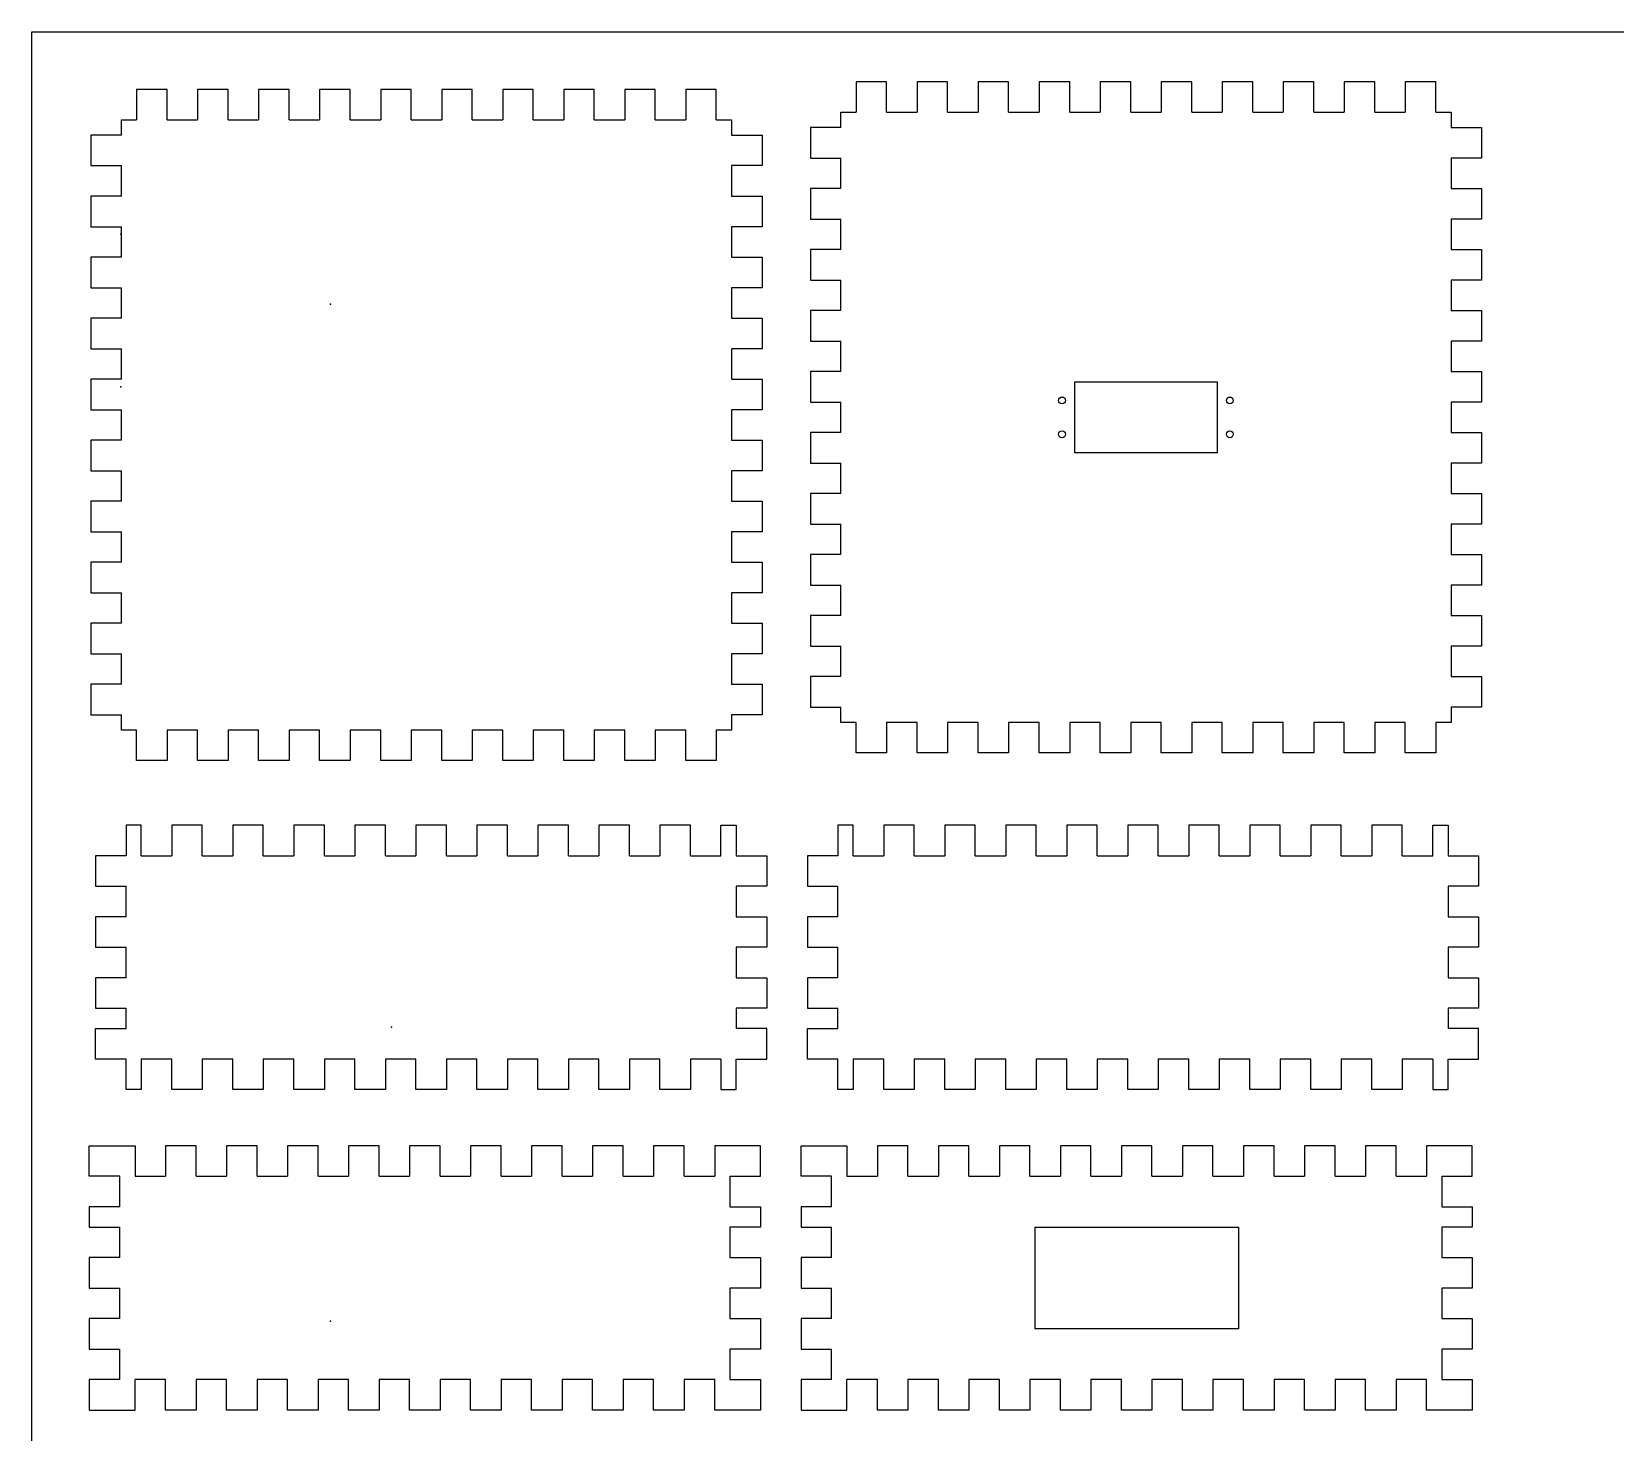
# Model space of a CAD drawing. Header units: centimetres. Extents: x -8.8 to 81.2, y -82 to 8.
# Drawn here: x -8.82 to 37.9, y -33.28 to 8.04 of the extents above; entities that cross this region are included whole.
import ezdxf

# ---------------------------------------------------------------- set-up
doc = ezdxf.new("R2010")
doc.units = ezdxf.units.CM
doc.header["$MEASUREMENT"] = 0
doc.layers.add('Placa 90x90 v5_Sketch1', color=7, linetype='Continuous')

msp = doc.modelspace()

# ---------------------------------------------------------------- linework, layer by layer
at = {"layer": 'Placa 90x90 v5_Sketch1'}
for p, q in [((-8.818, 8.04), (81.182, 8.04)), ((-8.818, -81.96), (-8.818, 8.04)), ((15.502, 6.562), (15.502, 5.662)), ((16.402, 6.562), (15.502, 6.562)), ((16.402, 5.662), (16.402, 6.562)), ((18.202, 6.562), (17.302, 6.562)), ((17.302, 6.562), (17.302, 5.662)), ((18.202, 5.662), (18.202, 6.562)), ((19.102, 6.562), (19.102, 5.662)), ((20.002, 6.562), (19.102, 6.562)), ((20.002, 5.662), (20.002, 6.562)), ((21.802, 6.562), (20.902, 6.562)), ((20.902, 6.562), (20.902, 5.662)), ((21.802, 5.662), (21.802, 6.562)), ((22.702, 6.562), (22.702, 5.662)), ((23.602, 6.562), (22.702, 6.562)), ((23.602, 5.662), (23.602, 6.562)), ((24.502, 6.562), (24.502, 5.662)), ((25.402, 6.562), (24.502, 6.562)), ((25.402, 5.662), (25.402, 6.562)), ((27.202, 6.562), (26.302, 6.562)), ((26.302, 6.562), (26.302, 5.662)), ((27.202, 5.662), (27.202, 6.562)), ((28.102, 6.562), (28.102, 5.662)), ((29.002, 6.562), (28.102, 6.562)), ((29.002, 5.662), (29.002, 6.562)), ((30.802, 6.562), (29.902, 6.562)), ((29.902, 6.562), (29.902, 5.662)), ((30.802, 5.662), (30.802, 6.562)), ((32.602, 6.562), (31.702, 6.562)), ((31.702, 6.562), (31.702, 5.662)), ((32.602, 5.662), (32.602, 6.562)), ((-4.823, 6.337), (-5.723, 6.337)), ((-5.723, 6.337), (-5.723, 5.437)), ((-4.823, 5.437), (-4.823, 6.337)), ((-3.023, 6.337), (-3.923, 6.337)), ((-3.923, 6.337), (-3.923, 5.437)), ((-3.023, 5.437), (-3.023, 6.337)), ((-1.223, 6.337), (-2.123, 6.337)), ((-2.123, 6.337), (-2.123, 5.437)), ((-1.223, 5.437), (-1.223, 6.337)), ((-0.323, 6.337), (-0.323, 5.437)), ((0.577, 6.337), (-0.323, 6.337)), ((0.577, 5.437), (0.577, 6.337)), ((1.477, 6.337), (1.477, 5.437)), ((2.377, 6.337), (1.477, 6.337)), ((2.377, 5.437), (2.377, 6.337)), ((3.277, 6.337), (3.277, 5.437)), ((4.177, 6.337), (3.277, 6.337)), ((4.177, 5.437), (4.177, 6.337)), ((5.077, 6.337), (5.077, 5.437)), ((5.977, 6.337), (5.077, 6.337)), ((5.977, 5.437), (5.977, 6.337)), ((6.877, 6.337), (6.877, 5.437)), ((7.777, 6.337), (6.877, 6.337)), ((7.777, 5.437), (7.777, 6.337)), ((9.577, 6.337), (8.677, 6.337)), ((8.677, 6.337), (8.677, 5.437)), ((9.577, 5.437), (9.577, 6.337)), ((11.377, 6.337), (10.477, 6.337)), ((10.477, 6.337), (10.477, 5.437)), ((11.377, 5.437), (11.377, 6.337)), ((15.052, 5.212), (15.052, 5.662)), ((15.052, 5.662), (15.502, 5.662)), ((16.402, 5.662), (17.302, 5.662)), ((18.202, 5.662), (19.102, 5.662)), ((20.002, 5.662), (20.902, 5.662)), ((21.802, 5.662), (22.702, 5.662)), ((23.602, 5.662), (24.502, 5.662)), ((25.402, 5.662), (26.302, 5.662)), ((27.202, 5.662), (28.102, 5.662)), ((29.002, 5.662), (29.902, 5.662)), ((30.802, 5.662), (31.702, 5.662)), ((32.602, 5.662), (33.052, 5.662)), ((33.052, 5.662), (33.052, 5.212)), ((-6.173, 5.437), (-5.723, 5.437)), ((-6.173, 4.987), (-6.173, 5.437)), ((-4.823, 5.437), (-3.923, 5.437)), ((-3.023, 5.437), (-2.123, 5.437)), ((-1.223, 5.437), (-0.323, 5.437)), ((0.577, 5.437), (1.477, 5.437)), ((2.377, 5.437), (3.277, 5.437)), ((4.177, 5.437), (5.077, 5.437)), ((5.977, 5.437), (6.877, 5.437)), ((7.777, 5.437), (8.677, 5.437)), ((9.577, 5.437), (10.477, 5.437)), ((11.377, 5.437), (11.827, 5.437)), ((11.827, 5.437), (11.827, 4.987)), ((14.152, 5.212), (14.152, 4.312)), ((15.052, 5.212), (14.152, 5.212)), ((33.052, 5.212), (33.952, 5.212)), ((33.952, 5.212), (33.952, 4.312)), ((-7.073, 4.987), (-7.073, 4.087)), ((-6.173, 4.987), (-7.073, 4.987)), ((11.827, 4.987), (12.727, 4.987)), ((12.727, 4.987), (12.727, 4.087)), ((14.152, 4.312), (15.052, 4.312)), ((15.052, 3.412), (15.052, 4.312)), ((33.952, 4.312), (33.052, 4.312)), ((33.052, 4.312), (33.052, 3.412)), ((-7.073, 4.087), (-6.173, 4.087)), ((-6.173, 3.187), (-6.173, 4.087)), ((12.727, 4.087), (11.827, 4.087)), ((11.827, 4.087), (11.827, 3.187)), ((14.152, 3.412), (14.152, 2.512)), ((15.052, 3.412), (14.152, 3.412)), ((33.052, 3.412), (33.952, 3.412)), ((33.952, 3.412), (33.952, 2.512)), ((-6.173, 3.187), (-7.073, 3.187)), ((-7.073, 3.187), (-7.073, 2.287)), ((11.827, 3.187), (12.727, 3.187)), ((12.727, 3.187), (12.727, 2.287)), ((14.152, 2.512), (15.052, 2.512)), ((15.052, 1.612), (15.052, 2.512)), ((33.952, 2.512), (33.052, 2.512)), ((33.052, 2.512), (33.052, 1.612)), ((-7.073, 2.287), (-6.173, 2.287)), ((-6.173, 1.387), (-6.173, 2.287)), ((12.727, 2.287), (11.827, 2.287)), ((11.827, 2.287), (11.827, 1.387)), ((15.052, 1.612), (14.152, 1.612)), ((14.152, 1.612), (14.152, 0.712)), ((33.052, 1.612), (33.952, 1.612)), ((33.952, 1.612), (33.952, 0.712)), ((-6.173, 1.387), (-7.073, 1.387)), ((-7.073, 1.387), (-7.073, 0.487)), ((11.827, 1.387), (12.727, 1.387)), ((12.727, 1.387), (12.727, 0.487)), ((-7.073, 0.487), (-6.173, 0.487)), ((-6.173, -0.413), (-6.173, 0.487)), ((12.727, 0.487), (11.827, 0.487)), ((11.827, 0.487), (11.827, -0.413)), ((14.152, 0.712), (15.052, 0.712)), ((15.052, -0.188), (15.052, 0.712)), ((33.952, 0.712), (33.052, 0.712)), ((33.052, 0.712), (33.052, -0.188)), ((-6.173, -0.413), (-7.073, -0.413)), ((-7.073, -0.413), (-7.073, -1.313)), ((11.827, -0.413), (12.727, -0.413)), ((12.727, -0.413), (12.727, -1.313)), ((15.052, -0.188), (14.152, -0.188)), ((14.152, -0.188), (14.152, -1.088)), ((33.052, -0.188), (33.952, -0.188)), ((33.952, -0.188), (33.952, -1.088)), ((-7.073, -1.313), (-6.173, -1.313)), ((-6.173, -2.213), (-6.173, -1.313)), ((11.827, -1.313), (11.827, -2.213)), ((12.727, -1.313), (11.827, -1.313)), ((14.152, -1.088), (15.052, -1.088)), ((15.052, -1.988), (15.052, -1.088)), ((33.052, -1.088), (33.052, -1.988)), ((33.952, -1.088), (33.052, -1.088)), ((-7.073, -2.213), (-7.073, -3.113)), ((-6.173, -2.213), (-7.073, -2.213)), ((11.827, -2.213), (12.727, -2.213)), ((12.727, -2.213), (12.727, -3.113)), ((15.052, -1.988), (14.152, -1.988)), ((14.152, -1.988), (14.152, -2.888)), ((21.952, -4.388), (21.952, -2.288)), ((21.952, -2.288), (26.152, -2.288)), ((26.152, -2.288), (26.152, -4.388)), ((33.052, -1.988), (33.952, -1.988)), ((33.952, -1.988), (33.952, -2.888)), ((-7.073, -3.113), (-6.173, -3.113)), ((-6.173, -4.013), (-6.173, -3.113)), ((12.727, -3.113), (11.827, -3.113)), ((11.827, -3.113), (11.827, -4.013)), ((14.152, -2.888), (15.052, -2.888)), ((15.052, -3.788), (15.052, -2.888)), ((33.052, -2.888), (33.052, -3.788)), ((33.952, -2.888), (33.052, -2.888)), ((-7.073, -4.013), (-7.073, -4.913)), ((-6.173, -4.013), (-7.073, -4.013)), ((11.827, -4.013), (12.727, -4.013)), ((12.727, -4.013), (12.727, -4.913)), ((15.052, -3.788), (14.152, -3.788)), ((14.152, -3.788), (14.152, -4.688)), ((33.052, -3.788), (33.952, -3.788)), ((33.952, -3.788), (33.952, -4.688)), ((26.152, -4.388), (21.952, -4.388)), ((-7.073, -4.913), (-6.173, -4.913)), ((-6.173, -5.813), (-6.173, -4.913)), ((12.727, -4.913), (11.827, -4.913)), ((11.827, -4.913), (11.827, -5.813)), ((14.152, -4.688), (15.052, -4.688)), ((15.052, -5.588), (15.052, -4.688)), ((33.052, -4.688), (33.052, -5.588)), ((33.952, -4.688), (33.052, -4.688)), ((15.052, -5.588), (14.152, -5.588)), ((14.152, -5.588), (14.152, -6.488)), ((33.052, -5.588), (33.952, -5.588)), ((33.952, -5.588), (33.952, -6.488)), ((-7.073, -5.813), (-7.073, -6.713)), ((-6.173, -5.813), (-7.073, -5.813)), ((11.827, -5.813), (12.727, -5.813)), ((12.727, -5.813), (12.727, -6.713)), ((14.152, -6.488), (15.052, -6.488)), ((15.052, -7.388), (15.052, -6.488)), ((33.052, -6.488), (33.052, -7.388)), ((33.952, -6.488), (33.052, -6.488)), ((-7.073, -6.713), (-6.173, -6.713)), ((-6.173, -7.613), (-6.173, -6.713)), ((12.727, -6.713), (11.827, -6.713)), ((11.827, -6.713), (11.827, -7.613)), ((15.052, -7.388), (14.152, -7.388)), ((14.152, -7.388), (14.152, -8.288)), ((33.052, -7.388), (33.952, -7.388)), ((33.952, -7.388), (33.952, -8.288)), ((-6.173, -7.613), (-7.073, -7.613)), ((-7.073, -7.613), (-7.073, -8.513)), ((11.827, -7.613), (12.727, -7.613)), ((12.727, -7.613), (12.727, -8.513)), ((14.152, -8.288), (15.052, -8.288)), ((15.052, -9.188), (15.052, -8.288)), ((33.952, -8.288), (33.052, -8.288)), ((33.052, -8.288), (33.052, -9.188)), ((-7.073, -8.513), (-6.173, -8.513)), ((-6.173, -9.413), (-6.173, -8.513)), ((12.727, -8.513), (11.827, -8.513)), ((11.827, -8.513), (11.827, -9.413)), ((14.152, -9.188), (14.152, -10.088)), ((15.052, -9.188), (14.152, -9.188)), ((33.052, -9.188), (33.952, -9.188)), ((33.952, -9.188), (33.952, -10.088)), ((-6.173, -9.413), (-7.073, -9.413)), ((-7.073, -9.413), (-7.073, -10.313)), ((11.827, -9.413), (12.727, -9.413)), ((12.727, -9.413), (12.727, -10.313)), ((14.152, -10.088), (15.052, -10.088)), ((15.052, -10.988), (15.052, -10.088)), ((33.052, -10.088), (33.052, -10.988)), ((33.952, -10.088), (33.052, -10.088)), ((-7.073, -10.313), (-6.173, -10.313)), ((-6.173, -11.213), (-6.173, -10.313)), ((11.827, -10.313), (11.827, -11.213)), ((12.727, -10.313), (11.827, -10.313)), ((14.152, -10.988), (14.152, -11.888)), ((15.052, -10.988), (14.152, -10.988)), ((33.052, -10.988), (33.952, -10.988)), ((33.952, -10.988), (33.952, -11.888)), ((-6.173, -11.213), (-7.073, -11.213)), ((-7.073, -11.213), (-7.073, -12.113)), ((11.827, -11.213), (12.727, -11.213)), ((12.727, -11.213), (12.727, -12.113)), ((-7.073, -12.113), (-6.173, -12.113)), ((-6.173, -12.563), (-6.173, -12.113)), ((12.727, -12.113), (11.827, -12.113)), ((11.827, -12.113), (11.827, -12.563)), ((14.152, -11.888), (15.052, -11.888)), ((15.052, -12.338), (15.052, -11.888)), ((33.052, -11.888), (33.052, -12.338)), ((33.952, -11.888), (33.052, -11.888)), ((-5.723, -12.563), (-6.173, -12.563)), ((-5.723, -13.463), (-5.723, -12.563)), ((-3.923, -12.563), (-4.823, -12.563)), ((-4.823, -12.563), (-4.823, -13.463)), ((-3.923, -13.463), (-3.923, -12.563)), ((-2.123, -12.563), (-3.023, -12.563)), ((-3.023, -12.563), (-3.023, -13.463)), ((-2.123, -13.463), (-2.123, -12.563)), ((-1.223, -12.563), (-1.223, -13.463)), ((-0.323, -12.563), (-1.223, -12.563)), ((-0.323, -13.463), (-0.323, -12.563)), ((0.577, -12.563), (0.577, -13.463)), ((1.477, -12.563), (0.577, -12.563)), ((1.477, -13.463), (1.477, -12.563)), ((2.377, -12.563), (2.377, -13.463)), ((3.277, -12.563), (2.377, -12.563)), ((3.277, -13.463), (3.277, -12.563)), ((5.077, -12.563), (4.177, -12.563)), ((4.177, -12.563), (4.177, -13.463)), ((5.077, -13.463), (5.077, -12.563)), ((6.877, -12.563), (5.977, -12.563)), ((5.977, -12.563), (5.977, -13.463)), ((6.877, -13.463), (6.877, -12.563)), ((8.677, -12.563), (7.777, -12.563)), ((7.777, -12.563), (7.777, -13.463)), ((8.677, -13.463), (8.677, -12.563)), ((10.477, -12.563), (9.577, -12.563)), ((9.577, -12.563), (9.577, -13.463)), ((10.477, -13.463), (10.477, -12.563)), ((11.377, -12.563), (11.377, -13.463)), ((11.827, -12.563), (11.377, -12.563)), ((15.502, -12.338), (15.052, -12.338)), ((15.502, -13.238), (15.502, -12.338)), ((17.302, -12.338), (16.402, -12.338)), ((16.402, -12.338), (16.402, -13.238)), ((17.302, -13.238), (17.302, -12.338)), ((18.202, -12.338), (18.202, -13.238)), ((19.102, -12.338), (18.202, -12.338)), ((19.102, -13.238), (19.102, -12.338)), ((20.902, -12.338), (20.002, -12.338)), ((20.002, -12.338), (20.002, -13.238)), ((20.902, -13.238), (20.902, -12.338)), ((21.802, -12.338), (21.802, -13.238)), ((22.702, -12.338), (21.802, -12.338)), ((22.702, -13.238), (22.702, -12.338)), ((23.602, -12.338), (23.602, -13.238)), ((24.502, -12.338), (23.602, -12.338)), ((24.502, -13.238), (24.502, -12.338)), ((26.302, -12.338), (25.402, -12.338)), ((25.402, -12.338), (25.402, -13.238)), ((26.302, -13.238), (26.302, -12.338)), ((28.102, -12.338), (27.202, -12.338)), ((27.202, -12.338), (27.202, -13.238)), ((28.102, -13.238), (28.102, -12.338)), ((29.902, -12.338), (29.002, -12.338)), ((29.002, -12.338), (29.002, -13.238)), ((29.902, -13.238), (29.902, -12.338)), ((31.702, -12.338), (30.802, -12.338)), ((30.802, -12.338), (30.802, -13.238)), ((31.702, -13.238), (31.702, -12.338)), ((32.602, -12.338), (32.602, -13.238)), ((33.052, -12.338), (32.602, -12.338)), ((-4.823, -13.463), (-5.723, -13.463)), ((-3.023, -13.463), (-3.923, -13.463)), ((-1.223, -13.463), (-2.123, -13.463)), ((0.577, -13.463), (-0.323, -13.463)), ((2.377, -13.463), (1.477, -13.463)), ((4.177, -13.463), (3.277, -13.463)), ((5.977, -13.463), (5.077, -13.463)), ((7.777, -13.463), (6.877, -13.463)), ((9.577, -13.463), (8.677, -13.463)), ((11.377, -13.463), (10.477, -13.463)), ((16.402, -13.238), (15.502, -13.238)), ((18.202, -13.238), (17.302, -13.238)), ((20.002, -13.238), (19.102, -13.238)), ((21.802, -13.238), (20.902, -13.238)), ((23.602, -13.238), (22.702, -13.238)), ((25.402, -13.238), (24.502, -13.238)), ((27.202, -13.238), (26.302, -13.238)), ((29.002, -13.238), (28.102, -13.238)), ((30.802, -13.238), (29.902, -13.238)), ((32.602, -13.238), (31.702, -13.238)), ((-6.035, -15.37), (-6.035, -16.27)), ((-5.585, -15.37), (-6.035, -15.37)), ((-5.585, -16.27), (-5.585, -15.37)), ((-3.785, -15.37), (-4.685, -15.37)), ((-4.685, -15.37), (-4.685, -16.27)), ((-3.785, -16.27), (-3.785, -15.37)), ((-1.985, -15.37), (-2.885, -15.37)), ((-2.885, -15.37), (-2.885, -16.27)), ((-1.985, -16.27), (-1.985, -15.37)), ((-0.185, -15.37), (-1.085, -15.37)), ((-1.085, -15.37), (-1.085, -16.27)), ((-0.185, -16.27), (-0.185, -15.37)), ((0.715, -15.37), (0.715, -16.27)), ((1.615, -15.37), (0.715, -15.37)), ((1.615, -16.27), (1.615, -15.37)), ((2.515, -15.37), (2.515, -16.27)), ((3.415, -15.37), (2.515, -15.37)), ((3.415, -16.27), (3.415, -15.37)), ((4.315, -15.37), (4.315, -16.27)), ((5.215, -15.37), (4.315, -15.37)), ((5.215, -16.27), (5.215, -15.37)), ((7.015, -15.37), (6.115, -15.37)), ((6.115, -15.37), (6.115, -16.27)), ((7.015, -16.27), (7.015, -15.37)), ((7.915, -15.37), (7.915, -16.27)), ((8.815, -15.37), (7.915, -15.37)), ((8.815, -16.27), (8.815, -15.37)), ((10.615, -15.37), (9.715, -15.37)), ((9.715, -15.37), (9.715, -16.27)), ((10.615, -16.27), (10.615, -15.37)), ((11.515, -15.37), (11.965, -15.37)), ((11.515, -16.27), (11.515, -15.37)), ((11.965, -15.37), (11.965, -16.27)), ((14.965, -15.37), (14.965, -16.27)), ((15.415, -15.37), (14.965, -15.37)), ((15.415, -16.27), (15.415, -15.37)), ((17.215, -15.37), (16.315, -15.37)), ((16.315, -15.37), (16.315, -16.27)), ((17.215, -16.27), (17.215, -15.37)), ((19.015, -15.37), (18.115, -15.37)), ((18.115, -15.37), (18.115, -16.27)), ((19.015, -16.27), (19.015, -15.37)), ((19.915, -15.37), (19.915, -16.27)), ((20.815, -15.37), (19.915, -15.37)), ((20.815, -16.27), (20.815, -15.37)), ((22.615, -15.37), (21.715, -15.37)), ((21.715, -15.37), (21.715, -16.27)), ((22.615, -16.27), (22.615, -15.37)), ((23.515, -15.37), (23.515, -16.27)), ((24.415, -15.37), (23.515, -15.37)), ((24.415, -16.27), (24.415, -15.37)), ((26.215, -15.37), (25.315, -15.37)), ((25.315, -15.37), (25.315, -16.27)), ((26.215, -16.27), (26.215, -15.37)), ((27.115, -15.37), (27.115, -16.27)), ((28.015, -15.37), (27.115, -15.37)), ((28.015, -16.27), (28.015, -15.37)), ((29.815, -15.37), (28.915, -15.37)), ((28.915, -15.37), (28.915, -16.27)), ((29.815, -16.27), (29.815, -15.37)), ((31.615, -15.37), (30.715, -15.37)), ((30.715, -15.37), (30.715, -16.27)), ((31.615, -16.27), (31.615, -15.37)), ((32.515, -15.37), (32.965, -15.37)), ((32.515, -16.27), (32.515, -15.37)), ((32.965, -15.37), (32.965, -16.27)), ((-6.035, -16.27), (-6.935, -16.27)), ((-6.935, -16.27), (-6.935, -17.17)), ((-5.585, -16.27), (-4.685, -16.27)), ((-3.785, -16.27), (-2.885, -16.27)), ((-1.985, -16.27), (-1.085, -16.27)), ((-0.185, -16.27), (0.715, -16.27)), ((1.615, -16.27), (2.515, -16.27)), ((3.415, -16.27), (4.315, -16.27)), ((5.215, -16.27), (6.115, -16.27)), ((7.015, -16.27), (7.915, -16.27)), ((8.815, -16.27), (9.715, -16.27)), ((10.615, -16.27), (11.515, -16.27)), ((11.965, -16.27), (12.865, -16.27)), ((12.865, -16.27), (12.865, -17.17)), ((14.065, -16.27), (14.065, -17.17)), ((14.965, -16.27), (14.065, -16.27)), ((15.415, -16.27), (16.315, -16.27)), ((17.215, -16.27), (18.115, -16.27)), ((19.015, -16.27), (19.915, -16.27)), ((20.815, -16.27), (21.715, -16.27)), ((22.615, -16.27), (23.515, -16.27)), ((24.415, -16.27), (25.315, -16.27)), ((26.215, -16.27), (27.115, -16.27)), ((28.015, -16.27), (28.915, -16.27)), ((29.815, -16.27), (30.715, -16.27)), ((31.615, -16.27), (32.515, -16.27)), ((32.965, -16.27), (33.865, -16.27)), ((33.865, -16.27), (33.865, -17.17)), ((-6.935, -17.17), (-6.035, -17.17)), ((-6.035, -18.07), (-6.035, -17.17)), ((11.965, -17.17), (11.965, -18.07)), ((12.865, -17.17), (11.965, -17.17)), ((14.065, -17.17), (14.965, -17.17)), ((14.965, -18.07), (14.965, -17.17)), ((32.965, -17.17), (32.965, -18.07)), ((33.865, -17.17), (32.965, -17.17)), ((-6.935, -18.07), (-6.935, -18.97)), ((-6.035, -18.07), (-6.935, -18.07)), ((11.965, -18.07), (12.865, -18.07)), ((12.865, -18.07), (12.865, -18.97)), ((14.965, -18.07), (14.065, -18.07)), ((14.065, -18.07), (14.065, -18.97)), ((32.965, -18.07), (33.865, -18.07)), ((33.865, -18.07), (33.865, -18.97)), ((-6.935, -18.97), (-6.035, -18.97)), ((-6.035, -19.87), (-6.035, -18.97)), ((11.965, -18.97), (11.965, -19.87)), ((12.865, -18.97), (11.965, -18.97)), ((14.065, -18.97), (14.965, -18.97)), ((14.965, -19.87), (14.965, -18.97)), ((33.865, -18.97), (32.965, -18.97)), ((32.965, -18.97), (32.965, -19.87)), ((-6.935, -19.87), (-6.935, -20.77)), ((-6.035, -19.87), (-6.935, -19.87)), ((11.965, -19.87), (12.865, -19.87)), ((12.865, -19.87), (12.865, -20.77)), ((14.965, -19.87), (14.065, -19.87)), ((14.065, -19.87), (14.065, -20.77)), ((32.965, -19.87), (33.865, -19.87)), ((33.865, -19.87), (33.865, -20.77)), ((-6.935, -20.77), (-6.035, -20.77)), ((-6.035, -21.37), (-6.035, -20.77)), ((11.965, -20.77), (11.965, -21.37)), ((12.865, -20.77), (11.965, -20.77)), ((14.065, -20.77), (14.965, -20.77)), ((14.965, -21.37), (14.965, -20.77)), ((32.965, -20.77), (32.965, -21.37)), ((33.865, -20.77), (32.965, -20.77)), ((-6.935, -22.27), (-6.935, -21.37)), ((-6.935, -21.37), (-6.035, -21.37)), ((12.865, -21.37), (11.965, -21.37)), ((12.865, -22.27), (12.865, -21.37)), ((14.065, -21.37), (14.965, -21.37)), ((14.065, -22.27), (14.065, -21.37)), ((33.865, -21.37), (32.965, -21.37)), ((33.865, -22.27), (33.865, -21.37)), ((-6.035, -22.27), (-6.935, -22.27)), ((-6.035, -23.17), (-6.035, -22.27)), ((-5.585, -22.27), (-5.585, -23.17)), ((-4.685, -22.27), (-5.585, -22.27)), ((-4.685, -23.17), (-4.685, -22.27)), ((-2.885, -22.27), (-3.785, -22.27)), ((-3.785, -22.27), (-3.785, -23.17)), ((-2.885, -23.17), (-2.885, -22.27)), ((-1.985, -22.27), (-1.985, -23.17)), ((-1.085, -22.27), (-1.985, -22.27)), ((-1.085, -23.17), (-1.085, -22.27)), ((0.715, -22.27), (-0.185, -22.27)), ((-0.185, -22.27), (-0.185, -23.17)), ((0.715, -23.17), (0.715, -22.27)), ((2.515, -22.27), (1.615, -22.27)), ((1.615, -22.27), (1.615, -23.17)), ((2.515, -23.17), (2.515, -22.27)), ((4.315, -22.27), (3.415, -22.27)), ((3.415, -22.27), (3.415, -23.17)), ((4.315, -23.17), (4.315, -22.27)), ((6.115, -22.27), (5.215, -22.27)), ((5.215, -22.27), (5.215, -23.17)), ((6.115, -23.17), (6.115, -22.27)), ((7.915, -22.27), (7.015, -22.27)), ((7.015, -22.27), (7.015, -23.17)), ((7.915, -23.17), (7.915, -22.27)), ((8.815, -22.27), (8.815, -23.17)), ((9.715, -22.27), (8.815, -22.27)), ((9.715, -23.17), (9.715, -22.27)), ((11.515, -22.27), (10.615, -22.27)), ((10.615, -22.27), (10.615, -23.17)), ((11.515, -22.27), (11.515, -23.17)), ((11.965, -22.27), (12.865, -22.27)), ((11.965, -23.17), (11.965, -22.27)), ((14.965, -22.27), (14.065, -22.27)), ((14.965, -23.17), (14.965, -22.27)), ((15.415, -22.27), (15.415, -23.17)), ((16.315, -22.27), (15.415, -22.27)), ((16.315, -23.17), (16.315, -22.27)), ((18.115, -22.27), (17.215, -22.27)), ((17.215, -22.27), (17.215, -23.17)), ((18.115, -23.17), (18.115, -22.27)), ((19.015, -22.27), (19.015, -23.17)), ((19.915, -22.27), (19.015, -22.27)), ((19.915, -23.17), (19.915, -22.27)), ((21.715, -22.27), (20.815, -22.27)), ((20.815, -22.27), (20.815, -23.17)), ((21.715, -23.17), (21.715, -22.27)), ((23.515, -22.27), (22.615, -22.27)), ((22.615, -22.27), (22.615, -23.17)), ((23.515, -23.17), (23.515, -22.27)), ((24.415, -22.27), (24.415, -23.17)), ((25.315, -22.27), (24.415, -22.27)), ((25.315, -23.17), (25.315, -22.27)), ((26.215, -22.27), (26.215, -23.17)), ((27.115, -22.27), (26.215, -22.27)), ((27.115, -23.17), (27.115, -22.27)), ((28.015, -22.27), (28.015, -23.17)), ((28.915, -22.27), (28.015, -22.27)), ((28.915, -23.17), (28.915, -22.27)), ((30.715, -22.27), (29.815, -22.27)), ((29.815, -22.27), (29.815, -23.17)), ((30.715, -23.17), (30.715, -22.27)), ((32.515, -22.27), (31.615, -22.27)), ((31.615, -22.27), (31.615, -23.17)), ((32.515, -22.27), (32.515, -23.17)), ((32.965, -22.27), (33.865, -22.27)), ((32.965, -23.17), (32.965, -22.27)), ((-5.585, -23.17), (-6.035, -23.17)), ((-3.785, -23.17), (-4.685, -23.17)), ((-1.985, -23.17), (-2.885, -23.17)), ((-0.185, -23.17), (-1.085, -23.17)), ((1.615, -23.17), (0.715, -23.17)), ((3.415, -23.17), (2.515, -23.17)), ((5.215, -23.17), (4.315, -23.17)), ((7.015, -23.17), (6.115, -23.17)), ((8.815, -23.17), (7.915, -23.17)), ((10.615, -23.17), (9.715, -23.17)), ((11.515, -23.17), (11.965, -23.17)), ((15.415, -23.17), (14.965, -23.17)), ((17.215, -23.17), (16.315, -23.17)), ((19.015, -23.17), (18.115, -23.17)), ((20.815, -23.17), (19.915, -23.17)), ((22.615, -23.17), (21.715, -23.17)), ((24.415, -23.17), (23.515, -23.17)), ((26.215, -23.17), (25.315, -23.17)), ((28.015, -23.17), (27.115, -23.17)), ((29.815, -23.17), (28.915, -23.17)), ((31.615, -23.17), (30.715, -23.17)), ((32.515, -23.17), (32.965, -23.17)), ((-7.12, -25.725), (-7.12, -24.825)), ((-7.12, -24.825), (-5.77, -24.825)), ((-5.77, -24.825), (-5.77, -25.725)), ((-4.87, -24.825), (-4.87, -25.725)), ((-3.97, -24.825), (-4.87, -24.825)), ((-3.97, -25.725), (-3.97, -24.825)), ((-2.17, -24.825), (-3.07, -24.825)), ((-3.07, -24.825), (-3.07, -25.725)), ((-2.17, -25.725), (-2.17, -24.825)), ((-1.27, -24.825), (-1.27, -25.725)), ((-0.37, -24.825), (-1.27, -24.825)), ((-0.37, -25.725), (-0.37, -24.825)), ((0.53, -24.825), (0.53, -25.725)), ((1.43, -24.825), (0.53, -24.825)), ((1.43, -25.725), (1.43, -24.825)), ((3.23, -24.825), (2.33, -24.825)), ((2.33, -24.825), (2.33, -25.725)), ((3.23, -25.725), (3.23, -24.825)), ((5.03, -24.825), (4.13, -24.825)), ((4.13, -24.825), (4.13, -25.725)), ((5.03, -25.725), (5.03, -24.825)), ((6.83, -24.825), (5.93, -24.825)), ((5.93, -24.825), (5.93, -25.725)), ((6.83, -25.725), (6.83, -24.825)), ((8.63, -24.825), (7.73, -24.825)), ((7.73, -24.825), (7.73, -25.725)), ((8.63, -25.725), (8.63, -24.825)), ((9.53, -24.825), (9.53, -25.725)), ((10.43, -24.825), (9.53, -24.825)), ((10.43, -25.725), (10.43, -24.825)), ((12.68, -24.825), (11.33, -24.825)), ((11.33, -24.825), (11.33, -25.725)), ((12.68, -25.725), (12.68, -24.825)), ((13.88, -25.725), (13.88, -24.825)), ((13.88, -24.825), (15.23, -24.825)), ((15.23, -24.825), (15.23, -25.725)), ((17.03, -24.825), (16.13, -24.825)), ((16.13, -24.825), (16.13, -25.725)), ((17.03, -25.725), (17.03, -24.825)), ((18.83, -24.825), (17.93, -24.825)), ((17.93, -24.825), (17.93, -25.725)), ((18.83, -25.725), (18.83, -24.825)), ((19.73, -24.825), (19.73, -25.725)), ((20.63, -24.825), (19.73, -24.825)), ((20.63, -25.725), (20.63, -24.825)), ((22.43, -24.825), (21.53, -24.825)), ((21.53, -24.825), (21.53, -25.725)), ((22.43, -25.725), (22.43, -24.825)), ((24.23, -24.825), (23.33, -24.825)), ((23.33, -24.825), (23.33, -25.725)), ((24.23, -25.725), (24.23, -24.825)), ((25.13, -24.825), (25.13, -25.725)), ((26.03, -24.825), (25.13, -24.825)), ((26.03, -25.725), (26.03, -24.825)), ((26.93, -24.825), (26.93, -25.725)), ((27.83, -24.825), (26.93, -24.825)), ((27.83, -25.725), (27.83, -24.825)), ((29.63, -24.825), (28.73, -24.825)), ((28.73, -24.825), (28.73, -25.725)), ((29.63, -25.725), (29.63, -24.825)), ((31.43, -24.825), (30.53, -24.825)), ((30.53, -24.825), (30.53, -25.725)), ((31.43, -25.725), (31.43, -24.825)), ((33.68, -24.825), (32.33, -24.825)), ((32.33, -24.825), (32.33, -25.725)), ((33.68, -25.725), (33.68, -24.825)), ((-6.22, -25.725), (-7.12, -25.725)), ((-6.22, -26.625), (-6.22, -25.725)), ((-5.77, -25.725), (-4.87, -25.725)), ((-3.97, -25.725), (-3.07, -25.725)), ((-2.17, -25.725), (-1.27, -25.725)), ((-0.37, -25.725), (0.53, -25.725)), ((1.43, -25.725), (2.33, -25.725)), ((3.23, -25.725), (4.13, -25.725)), ((5.03, -25.725), (5.93, -25.725)), ((6.83, -25.725), (7.73, -25.725)), ((8.63, -25.725), (9.53, -25.725)), ((10.43, -25.725), (11.33, -25.725)), ((11.78, -25.725), (11.78, -26.625)), ((11.78, -25.725), (12.68, -25.725)), ((14.78, -25.725), (13.88, -25.725)), ((14.78, -26.625), (14.78, -25.725)), ((15.23, -25.725), (16.13, -25.725)), ((17.03, -25.725), (17.93, -25.725)), ((18.83, -25.725), (19.73, -25.725)), ((20.63, -25.725), (21.53, -25.725)), ((22.43, -25.725), (23.33, -25.725)), ((24.23, -25.725), (25.13, -25.725)), ((26.03, -25.725), (26.93, -25.725)), ((27.83, -25.725), (28.73, -25.725)), ((29.63, -25.725), (30.53, -25.725)), ((31.43, -25.725), (32.33, -25.725)), ((32.78, -25.725), (32.78, -26.625)), ((32.78, -25.725), (33.68, -25.725)), ((-6.22, -26.625), (-7.12, -26.625)), ((-7.12, -26.625), (-7.12, -27.225)), ((11.78, -26.625), (12.68, -26.625)), ((12.68, -26.625), (12.68, -27.225)), ((14.78, -26.625), (13.88, -26.625)), ((13.88, -26.625), (13.88, -27.225)), ((32.78, -26.625), (33.68, -26.625)), ((33.68, -26.625), (33.68, -27.225)), ((-7.12, -27.225), (-6.22, -27.225)), ((-6.22, -28.125), (-6.22, -27.225)), ((11.78, -27.225), (11.78, -28.125)), ((12.68, -27.225), (11.78, -27.225)), ((13.88, -27.225), (14.78, -27.225)), ((14.78, -28.125), (14.78, -27.225)), ((20.78, -27.225), (26.78, -27.225)), ((20.78, -30.225), (20.78, -27.225)), ((26.78, -27.225), (26.78, -30.225)), ((33.68, -27.225), (32.78, -27.225)), ((32.78, -27.225), (32.78, -28.125)), ((-6.22, -28.125), (-7.12, -28.125)), ((-7.12, -28.125), (-7.12, -29.025)), ((11.78, -28.125), (12.68, -28.125)), ((12.68, -28.125), (12.68, -29.025)), ((13.88, -28.125), (13.88, -29.025)), ((14.78, -28.125), (13.88, -28.125)), ((32.78, -28.125), (33.68, -28.125)), ((33.68, -28.125), (33.68, -29.025)), ((-7.12, -29.025), (-6.22, -29.025)), ((-6.22, -29.925), (-6.22, -29.025)), ((11.78, -29.025), (11.78, -29.925)), ((12.68, -29.025), (11.78, -29.025)), ((13.88, -29.025), (14.78, -29.025)), ((14.78, -29.925), (14.78, -29.025)), ((32.78, -29.025), (32.78, -29.925)), ((33.68, -29.025), (32.78, -29.025)), ((-7.12, -29.925), (-7.12, -30.825)), ((-6.22, -29.925), (-7.12, -29.925)), ((11.78, -29.925), (12.68, -29.925)), ((12.68, -29.925), (12.68, -30.825)), ((13.88, -29.925), (13.88, -30.825)), ((14.78, -29.925), (13.88, -29.925)), ((26.78, -30.225), (20.78, -30.225)), ((32.78, -29.925), (33.68, -29.925)), ((33.68, -29.925), (33.68, -30.825)), ((-7.12, -30.825), (-6.22, -30.825)), ((-6.22, -31.725), (-6.22, -30.825)), ((12.68, -30.825), (11.78, -30.825)), ((11.78, -30.825), (11.78, -31.725)), ((13.88, -30.825), (14.78, -30.825)), ((14.78, -31.725), (14.78, -30.825)), ((33.68, -30.825), (32.78, -30.825)), ((32.78, -30.825), (32.78, -31.725)), ((-6.22, -31.725), (-7.12, -31.725)), ((-7.12, -31.725), (-7.12, -32.625)), ((-4.87, -31.725), (-5.77, -31.725)), ((-5.77, -32.625), (-5.77, -31.725)), ((-4.87, -32.625), (-4.87, -31.725)), ((-3.07, -31.725), (-3.97, -31.725)), ((-3.97, -31.725), (-3.97, -32.625)), ((-3.07, -32.625), (-3.07, -31.725)), ((-2.17, -31.725), (-2.17, -32.625)), ((-1.27, -31.725), (-2.17, -31.725)), ((-1.27, -32.625), (-1.27, -31.725)), ((0.53, -31.725), (-0.37, -31.725)), ((-0.37, -31.725), (-0.37, -32.625)), ((0.53, -32.625), (0.53, -31.725)), ((1.43, -31.725), (1.43, -32.625)), ((2.33, -31.725), (1.43, -31.725)), ((2.33, -32.625), (2.33, -31.725)), ((3.23, -31.725), (3.23, -32.625)), ((4.13, -31.725), (3.23, -31.725)), ((4.13, -32.625), (4.13, -31.725)), ((5.93, -31.725), (5.03, -31.725)), ((5.03, -31.725), (5.03, -32.625)), ((5.93, -32.625), (5.93, -31.725)), ((7.73, -31.725), (6.83, -31.725)), ((6.83, -31.725), (6.83, -32.625)), ((7.73, -32.625), (7.73, -31.725)), ((8.63, -31.725), (8.63, -32.625)), ((9.53, -31.725), (8.63, -31.725)), ((9.53, -32.625), (9.53, -31.725)), ((10.43, -31.725), (10.43, -32.625)), ((11.33, -31.725), (10.43, -31.725)), ((11.33, -32.625), (11.33, -31.725)), ((11.78, -31.725), (12.68, -31.725)), ((12.68, -31.725), (12.68, -32.625)), ((13.88, -31.725), (13.88, -32.625)), ((14.78, -31.725), (13.88, -31.725)), ((15.23, -32.625), (15.23, -31.725)), ((16.13, -31.725), (15.23, -31.725)), ((16.13, -32.625), (16.13, -31.725)), ((17.03, -31.725), (17.03, -32.625)), ((17.93, -31.725), (17.03, -31.725)), ((17.93, -32.625), (17.93, -31.725)), ((18.83, -31.725), (18.83, -32.625)), ((19.73, -31.725), (18.83, -31.725)), ((19.73, -32.625), (19.73, -31.725)), ((21.53, -31.725), (20.63, -31.725)), ((20.63, -31.725), (20.63, -32.625)), ((21.53, -32.625), (21.53, -31.725)), ((23.33, -31.725), (22.43, -31.725)), ((22.43, -31.725), (22.43, -32.625)), ((23.33, -32.625), (23.33, -31.725)), ((24.23, -31.725), (24.23, -32.625)), ((25.13, -31.725), (24.23, -31.725)), ((25.13, -32.625), (25.13, -31.725)), ((26.03, -31.725), (26.03, -32.625)), ((26.93, -31.725), (26.03, -31.725)), ((26.93, -32.625), (26.93, -31.725)), ((27.83, -31.725), (27.83, -32.625)), ((28.73, -31.725), (27.83, -31.725)), ((28.73, -32.625), (28.73, -31.725)), ((30.53, -31.725), (29.63, -31.725)), ((29.63, -31.725), (29.63, -32.625)), ((30.53, -32.625), (30.53, -31.725)), ((32.33, -31.725), (31.43, -31.725)), ((31.43, -31.725), (31.43, -32.625)), ((32.33, -32.625), (32.33, -31.725)), ((32.78, -31.725), (33.68, -31.725)), ((33.68, -31.725), (33.68, -32.625)), ((-7.12, -32.625), (-5.77, -32.625)), ((-3.97, -32.625), (-4.87, -32.625)), ((-2.17, -32.625), (-3.07, -32.625)), ((-0.37, -32.625), (-1.27, -32.625)), ((1.43, -32.625), (0.53, -32.625)), ((3.23, -32.625), (2.33, -32.625)), ((5.03, -32.625), (4.13, -32.625)), ((6.83, -32.625), (5.93, -32.625)), ((8.63, -32.625), (7.73, -32.625)), ((10.43, -32.625), (9.53, -32.625)), ((12.68, -32.625), (11.33, -32.625)), ((13.88, -32.625), (15.23, -32.625)), ((17.03, -32.625), (16.13, -32.625)), ((18.83, -32.625), (17.93, -32.625)), ((20.63, -32.625), (19.73, -32.625)), ((22.43, -32.625), (21.53, -32.625)), ((24.23, -32.625), (23.33, -32.625)), ((26.03, -32.625), (25.13, -32.625)), ((27.83, -32.625), (26.93, -32.625)), ((29.63, -32.625), (28.73, -32.625)), ((31.43, -32.625), (30.53, -32.625)), ((33.68, -32.625), (32.33, -32.625))]:
    msp.add_line(p, q, dxfattribs=at)
for centre in [(21.577, -2.838), (26.527, -2.838), (21.577, -3.838), (26.527, -3.838)]:
    msp.add_circle(centre, 0.1, dxfattribs=at)
for p in [(-6.188, 2.065), (0, 0), (-6.188, -2.435), (1.798, -21.332), (0, -30)]:
    msp.add_point(p, dxfattribs=at)

doc.saveas('drawing.dxf')
